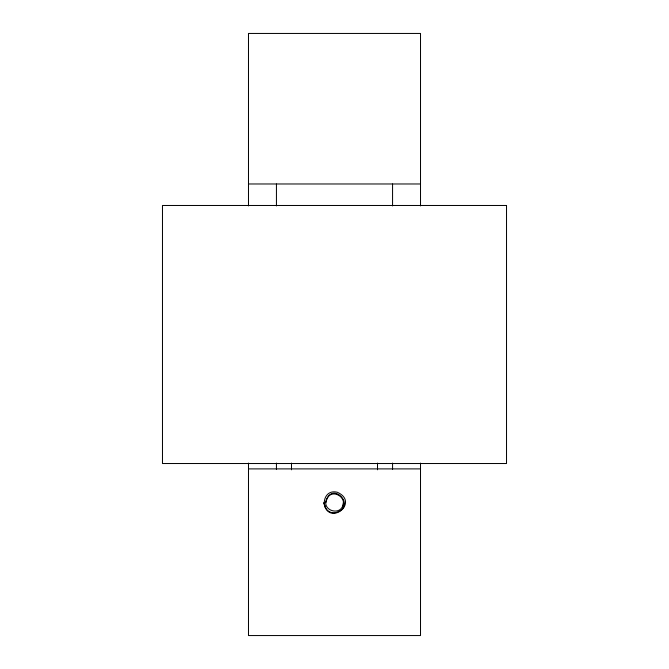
<?xml version="1.0" encoding="UTF-8"?>
<svg xmlns="http://www.w3.org/2000/svg" width="669" height="669" viewBox="0 0 669 669"><rect width="100%" height="100%" fill="white"/><g stroke="black" fill="none" stroke-linecap="round" stroke-linejoin="round"><path stroke-width="1" d="M343.297 502.603C342.854 517.154 320.142 511.066 327.032 498.246C332.526 488.253 347.729 497.585 342.419 507.127M325.862 502.603C331.297 478.343 358.827 507.972 334.584 512.814C319.247 513.165 321.839 488.211 337.352 492.267C360.34 502.67 327.977 527.506 323.88 502.603L325.443 507.478M248.483 183.975L420.517 183.975M248.483 468.894L420.517 468.894M420.517 205.927L420.517 33.45L248.483 33.45L248.483 205.927M420.517 463.073L420.517 635.55L248.483 635.55L248.483 463.073M392.561 183.975L392.561 205.927M392.561 463.073L392.561 469.345M377.508 463.082L377.508 469.814M291.492 463.082L291.492 469.814M276.439 183.975L276.439 205.927M276.439 463.073L276.439 469.345M506.525 205.475L162.475 205.475L162.475 463.525L506.525 463.525L506.525 205.475"/></g></svg>
